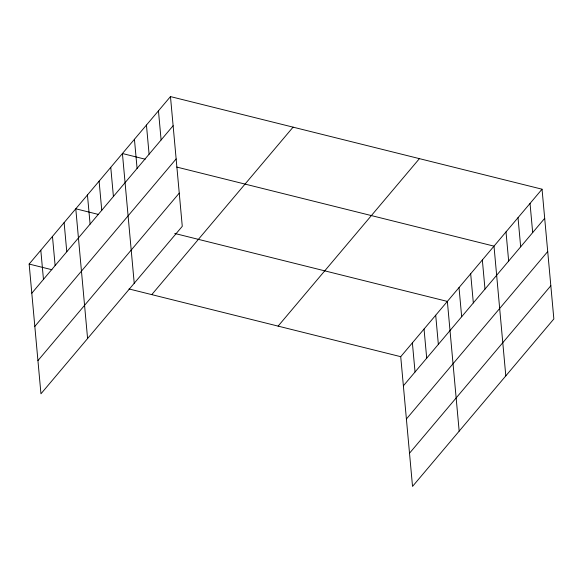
<?xml version="1.0" encoding="UTF-8"?>
<svg xmlns="http://www.w3.org/2000/svg" width="583" height="583" viewBox="0 0 583 583"><rect width="100%" height="100%" fill="white"/><g stroke="black" fill="none" stroke-linecap="round" stroke-linejoin="round"><path stroke-width="0.87" d="M170.469 96.589L182.275 226.321L40.956 393.795L29.15 264.055L170.469 96.589L542.044 189.205L553.85 318.945L412.531 486.411L400.725 356.679L542.044 189.205M31.803 293.198L173.122 125.724M34.82 326.393L176.139 158.926M37.939 360.6L179.251 193.126M151.769 294.619L293.089 127.152M278.106 326.116L419.425 158.642M403.378 385.815L544.697 218.341M406.402 419.009L547.714 251.543M409.514 453.217L550.826 285.743M145.189 159.203L122.423 153.526L134.228 283.265M176.722 167.059L493.998 246.143L505.804 375.882M98.556 214.471L75.783 208.794L87.588 338.534M174.754 233.462L447.358 301.411L459.171 431.15M29.15 264.055L51.923 269.732M128.996 288.949L400.725 356.679M530.034 203.438L532.68 232.581M518.017 217.678L520.67 246.813M506.008 231.91L508.66 261.046M482.338 259.96L484.99 289.102M470.678 273.777L473.33 302.92M459.018 287.594L461.67 316.737M435.705 315.228L438.35 344.364M424.045 329.045L426.698 358.181M412.385 342.862L415.038 371.998M158.452 110.821L161.105 139.964M146.442 125.053L149.095 154.196M134.433 139.293L137.085 168.429M110.763 167.343L113.415 196.486M99.103 181.16L101.755 210.295M87.443 194.977L90.095 224.112M64.123 222.611L66.775 251.747M52.47 236.428L55.123 265.564M40.81 250.238L43.463 279.381"/></g></svg>
